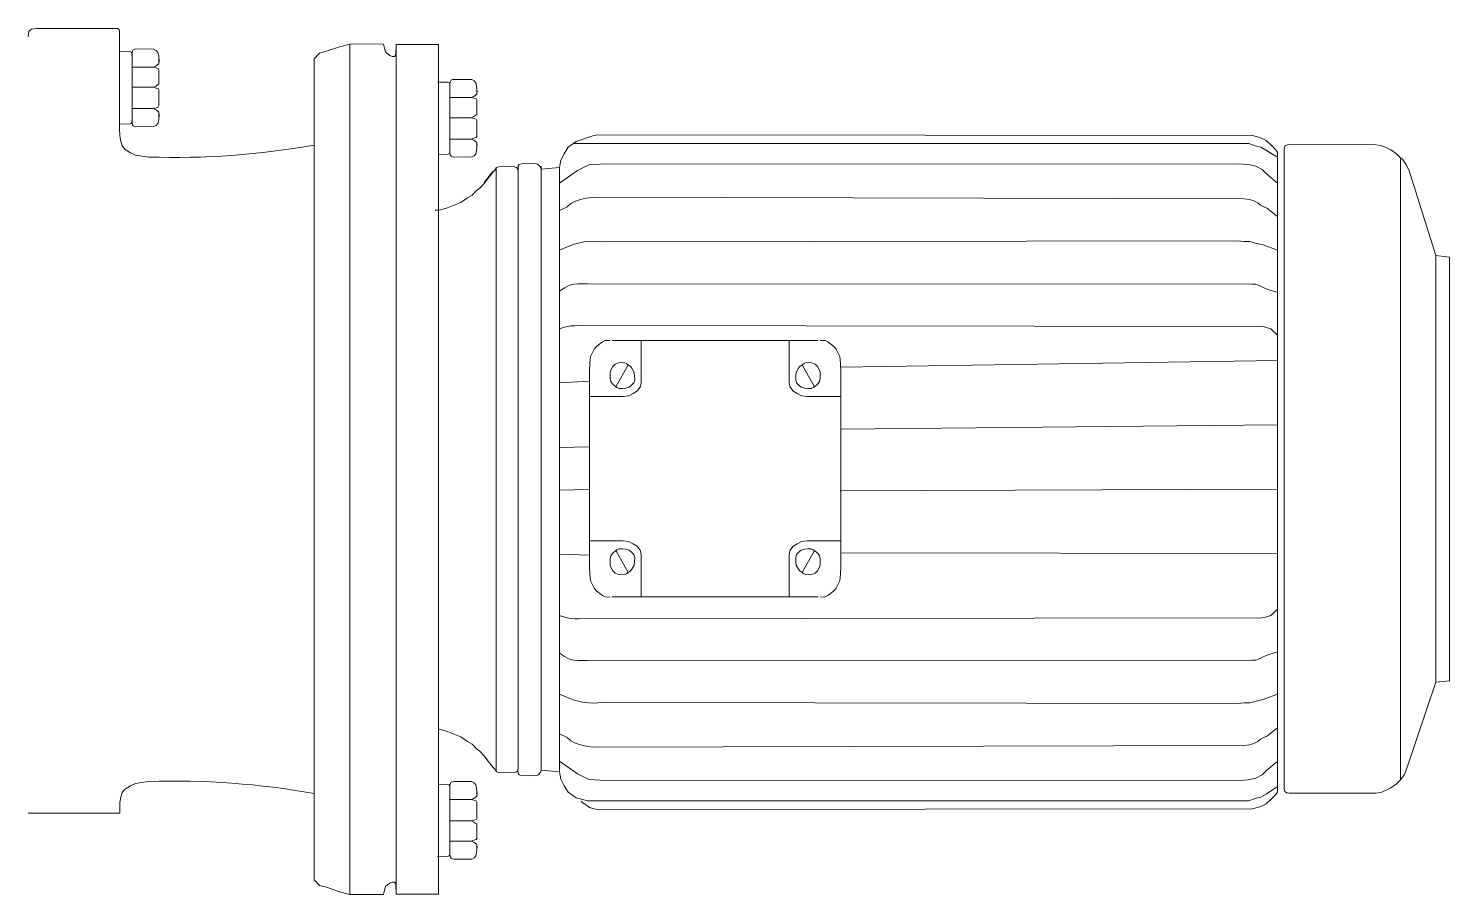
# Model space of a CAD drawing. Header units: inches. Extents: x -98933 to 1585249, y -3352739 to 192771.
# Drawn here: x 58132.91 to 58138.45, y 49957.27 to 49960.65 of the extents above; entities that cross this region are included whole.
import ezdxf

# ---------------------------------------------------------------- set-up
doc = ezdxf.new("R2010")
doc.units = ezdxf.units.IN
doc.header["$MEASUREMENT"] = 0
doc.layers.get('0').update_dxf_attribs({"lineweight": 0})
doc.layers.add('BOX', color=7, linetype='Continuous')

# ---------------------------------------------------------------- blocks, each defined once
blk = doc.blocks.new('RFF')
at = {"layer": 'BOX', "lineweight": 5}
for p, q in [((-221401.844, 148498.6529, 893361.8817), (-221401.8453, 148498.636, 893361.8817)), ((-221401.8432, 148498.6687, 893361.8817), (-221401.844, 148498.6529, 893361.8817)), ((-221401.8356, 148498.6754, 893361.8817), (-221401.8432, 148498.6687, 893361.8817)), ((-221401.827, 148498.6826, 893361.8817), (-221401.8356, 148498.6754, 893361.8817)), ((-221401.815, 148498.6842, 893361.8817), (-221401.827, 148498.6826, 893361.8817)), ((-221401.7947, 148498.6876, 893361.8817), (-221401.815, 148498.6842, 893361.8817)), ((-221401.3149, 148498.6876, 893361.8817), (-221401.7947, 148498.6876, 893361.8817)), ((-221401.3018, 148498.6874, 893361.8817), (-221401.3149, 148498.6876, 893361.8817)), ((-221401.2898, 148498.1152, 893361.8817), (-221401.2898, 148498.6716, 893361.8817)), ((-221399.9511, 148498.5749, 893361.8817), (-221400.0313, 148498.548, 893361.8817)), ((-221399.8895, 148498.5914, 893361.8817), (-221399.9511, 148498.5749, 893361.8817)), ((-221399.8432, 148498.5927, 893361.8817), (-221399.8895, 148498.5914, 893361.8817)), ((-221399.8895, 148493.4135, 893361.8817), (-221399.8895, 148498.5914, 893361.8817)), ((-221399.6843, 148498.5924, 893361.8817), (-221399.8432, 148498.5927, 893361.8817)), ((-221399.6774, 148498.5666, 893361.8817), (-221399.6843, 148498.5924, 893361.8817)), ((-221399.6774, 148498.5666, 893361.8817), (-221399.6843, 148498.5924, 893361.8817)), ((-221399.6715, 148498.5444, 893361.8817), (-221399.6774, 148498.5666, 893361.8817)), ((-221399.6715, 148498.5444, 893361.8817), (-221399.6774, 148498.5666, 893361.8817)), ((-221399.6059, 148498.5899, 893361.8817), (-221399.6087, 148498.5276, 893361.8817)), ((-221399.6059, 148498.5899, 893361.8817), (-221399.6087, 148498.5276, 893361.8817)), ((-221399.6059, 148493.4149, 893361.8817), (-221399.6059, 148498.5899, 893361.8817)), ((-221399.6059, 148498.5899, 893361.8817), (-221399.3493, 148498.5899, 893361.8817)), ((-221399.3493, 148493.4149, 893361.8817), (-221399.3493, 148498.5899, 893361.8817)), ((-221400.0737, 148498.537, 893361.8817), (-221400.1058, 148498.5031, 893361.8817)), ((-221400.1058, 148493.5018, 893361.8817), (-221400.1058, 148498.5031, 893361.8817)), ((-221400.0313, 148498.548, 893361.8817), (-221400.0737, 148498.537, 893361.8817)), ((-221399.6593, 148498.5322, 893361.8817), (-221399.6715, 148498.5444, 893361.8817)), ((-221399.6593, 148498.5322, 893361.8817), (-221399.6715, 148498.5444, 893361.8817)), ((-221399.6459, 148498.5235, 893361.8817), (-221399.6593, 148498.5322, 893361.8817)), ((-221399.6459, 148498.5235, 893361.8817), (-221399.6593, 148498.5322, 893361.8817)), ((-221399.6312, 148498.5171, 893361.8817), (-221399.6459, 148498.5235, 893361.8817)), ((-221399.6312, 148498.5171, 893361.8817), (-221399.6459, 148498.5235, 893361.8817)), ((-221399.6173, 148498.5164, 893361.8817), (-221399.6312, 148498.5171, 893361.8817)), ((-221399.6173, 148498.5164, 893361.8817), (-221399.6312, 148498.5171, 893361.8817)), ((-221399.6087, 148498.5276, 893361.8817), (-221399.6173, 148498.5164, 893361.8817)), ((-221399.6087, 148498.5276, 893361.8817), (-221399.6173, 148498.5164, 893361.8817)), ((-221401.289, 148498.0335, 893361.8817), (-221401.2911, 148498.0783, 893361.8817)), ((-221401.289, 148498.0344, 893361.8817), (-221401.2838, 148498.0077, 893361.8817)), ((-221401.2838, 148498.0077, 893361.8817), (-221401.2734, 148497.9718, 893361.8817)), ((-221401.2734, 148497.9718, 893361.8817), (-221401.2551, 148497.9509, 893361.8817)), ((-221398.5849, 148497.9246, 893361.8817), (-221398.5596, 148497.9641, 893361.8817)), ((-221398.5596, 148497.9641, 893361.8817), (-221398.5115, 148497.9995, 893361.8817)), ((-221398.528, 148497.9873, 893361.8817), (-221394.4173, 148497.9868, 893361.8817)), ((-221398.5115, 148497.9995, 893361.8817), (-221398.522, 148497.9902, 893361.8817)), ((-221394.4173, 148497.9868, 893361.8817), (-221394.3782, 148497.9727, 893361.8817)), ((-221394.3952, 148498.0349, 893361.8817), (-221394.3452, 148498.0218, 893361.8817)), ((-221394.3782, 148497.9727, 893361.8817), (-221394.3448, 148497.9651, 893361.8817)), ((-221394.3452, 148498.0218, 893361.8817), (-221394.3123, 148498.005, 893361.8817)), ((-221394.3448, 148497.9651, 893361.8817), (-221394.2437, 148497.9036, 893361.8817)), ((-221394.3123, 148498.005, 893361.8817), (-221394.2815, 148497.976, 893361.8817)), ((-221394.2815, 148497.976, 893361.8817), (-221394.2537, 148497.9487, 893361.8817)), ((-221394.2011, 148497.963, 893361.8817), (-221394.2024, 148497.953, 893361.8817)), ((-221394.2011, 148497.963, 893361.8817), (-221394.2024, 148497.953, 893361.8817)), ((-221394.1978, 148497.9702, 893361.8817), (-221394.2011, 148497.963, 893361.8817)), ((-221394.1978, 148497.9702, 893361.8817), (-221394.2011, 148497.963, 893361.8817)), ((-221394.1932, 148497.9741, 893361.8817), (-221394.1978, 148497.9702, 893361.8817)), ((-221394.1932, 148497.9741, 893361.8817), (-221394.1978, 148497.9702, 893361.8817)), ((-221394.1879, 148497.9774, 893361.8817), (-221394.1932, 148497.9741, 893361.8817)), ((-221394.1879, 148497.9774, 893361.8817), (-221394.1932, 148497.9741, 893361.8817)), ((-221394.1832, 148497.9788, 893361.8817), (-221394.1879, 148497.9774, 893361.8817)), ((-221394.1832, 148497.9788, 893361.8817), (-221394.1879, 148497.9774, 893361.8817)), ((-221394.1719, 148497.9804, 893361.8817), (-221394.1832, 148497.9788, 893361.8817)), ((-221394.1719, 148497.9804, 893361.8817), (-221394.1832, 148497.9788, 893361.8817)), ((-221393.6457, 148497.9793, 893361.8817), (-221394.1719, 148497.9804, 893361.8817)), ((-221393.6139, 148497.9751, 893361.8817), (-221393.6457, 148497.9793, 893361.8817)), ((-221393.581, 148497.9624, 893361.8817), (-221393.6139, 148497.9751, 893361.8817)), ((-221393.5538, 148497.9472, 893361.8817), (-221393.581, 148497.9624, 893361.8817)), ((-221401.2551, 148497.9509, 893361.8817), (-221401.2239, 148497.9302, 893361.8817)), ((-221401.2239, 148497.9302, 893361.8817), (-221401.1924, 148497.9159, 893361.8817)), ((-221401.1924, 148497.9159, 893361.8817), (-221401.1127, 148497.9042, 893361.8817)), ((-221398.6123, 148497.8397, 893361.8817), (-221398.6039, 148497.8855, 893361.8817)), ((-221398.6039, 148497.8855, 893361.8817), (-221398.5849, 148497.9246, 893361.8817)), ((-221394.312, 148497.9452, 893361.8817), (-221394.2734, 148497.9188, 893361.8817)), ((-221394.2537, 148497.9487, 893361.8817), (-221394.2437, 148497.9329, 893361.8817)), ((-221393.5187, 148497.9233, 893361.8817), (-221393.5538, 148497.9472, 893361.8817)), ((-221393.4947, 148497.8998, 893361.8817), (-221393.5187, 148497.9233, 893361.8817)), ((-221393.5064, 148497.9121, 893361.8817), (-221393.4812, 148497.8876, 893361.8817)), ((-221393.4947, 148494.1101, 893361.8817), (-221393.4947, 148497.8998, 893361.8817)), ((-221393.4812, 148497.8876, 893361.8817), (-221393.4606, 148497.858, 893361.8817)), ((-221399.0293, 148497.8032, 893361.8817), (-221399.0498, 148497.778, 893361.8817)), ((-221399.0293, 148497.7984, 893361.8817), (-221399.0498, 148497.7733, 893361.8817)), ((-221399.019, 148497.8161, 893361.8817), (-221399.0293, 148497.8032, 893361.8817)), ((-221399.019, 148497.8114, 893361.8817), (-221399.0293, 148497.7984, 893361.8817)), ((-221399.0072, 148497.8243, 893361.8817), (-221399.019, 148497.8114, 893361.8817)), ((-221398.9984, 148497.8373, 893361.8817), (-221399.0072, 148497.8243, 893361.8817)), ((-221398.9847, 148497.8449, 893361.8817), (-221398.9984, 148497.8373, 893361.8817)), ((-221398.9984, 148494.1628, 893361.8817), (-221398.9984, 148497.842, 893361.8817)), ((-221398.8926, 148497.846, 893361.8817), (-221398.9847, 148497.8449, 893361.8817)), ((-221398.8742, 148497.8399, 893361.8817), (-221398.8926, 148497.846, 893361.8817)), ((-221398.8657, 148497.832, 893361.8817), (-221398.8742, 148497.8399, 893361.8817)), ((-221398.8642, 148497.8476, 893361.8817), (-221398.8657, 148497.832, 893361.8817)), ((-221398.8648, 148497.8175, 893361.8817), (-221398.8657, 148497.832, 893361.8817)), ((-221398.8657, 148497.832, 893361.8817), (-221398.8644, 148497.8111, 893361.8817)), ((-221398.8652, 148494.1758, 893361.8817), (-221398.8652, 148497.855, 893361.8817)), ((-221398.8633, 148497.7872, 893361.8817), (-221398.8648, 148497.8175, 893361.8817)), ((-221398.8644, 148497.8111, 893361.8817), (-221398.8633, 148497.7872, 893361.8817)), ((-221398.8578, 148497.8578, 893361.8817), (-221398.8642, 148497.8476, 893361.8817)), ((-221398.8449, 148497.8632, 893361.8817), (-221398.8578, 148497.8578, 893361.8817)), ((-221398.7582, 148497.8641, 893361.8817), (-221398.8449, 148497.8632, 893361.8817)), ((-221398.7473, 148497.861, 893361.8817), (-221398.7582, 148497.8641, 893361.8817)), ((-221398.7416, 148497.8576, 893361.8817), (-221398.7473, 148497.861, 893361.8817)), ((-221398.7362, 148497.8521, 893361.8817), (-221398.7416, 148497.8576, 893361.8817)), ((-221398.7304, 148497.8455, 893361.8817), (-221398.7362, 148497.8521, 893361.8817)), ((-221398.7263, 148497.8359, 893361.8817), (-221398.7304, 148497.8455, 893361.8817)), ((-221398.7242, 148497.8307, 893361.8817), (-221398.7263, 148497.8359, 893361.8817)), ((-221398.7242, 148494.1694, 893361.8817), (-221398.7242, 148497.8486, 893361.8817)), ((-221398.6123, 148497.8397, 893361.8817), (-221398.7242, 148497.8307, 893361.8817)), ((-221398.6123, 148494.1605, 893361.8817), (-221398.6123, 148497.8397, 893361.8817)), ((-221393.4606, 148497.858, 893361.8817), (-221393.4429, 148497.8203, 893361.8817)), ((-221393.4429, 148497.8203, 893361.8817), (-221393.4129, 148497.7303, 893361.8817)), ((-221399.0984, 148497.7141, 893361.8817), (-221399.1177, 148497.6994, 893361.8817)), ((-221399.0717, 148497.7435, 893361.8817), (-221399.0984, 148497.7141, 893361.8817)), ((-221399.0498, 148497.778, 893361.8817), (-221399.0717, 148497.7482, 893361.8817)), ((-221399.0498, 148497.7733, 893361.8817), (-221399.0717, 148497.7435, 893361.8817)), ((-221393.4129, 148497.7303, 893361.8817), (-221393.2799, 148497.3038, 893361.8817)), ((-221399.2142, 148497.627, 893361.8817), (-221399.2529, 148497.6109, 893361.8817)), ((-221399.1734, 148497.6549, 893361.8817), (-221399.2142, 148497.627, 893361.8817)), ((-221399.1443, 148497.6715, 893361.8817), (-221399.1734, 148497.6549, 893361.8817)), ((-221399.1177, 148497.6994, 893361.8817), (-221399.1443, 148497.6715, 893361.8817)), ((-221399.3441, 148497.5799, 893361.8817), (-221399.3694, 148497.5803, 893361.8817)), ((-221399.2943, 148497.5947, 893361.8817), (-221399.3441, 148497.5799, 893361.8817)), ((-221399.2529, 148497.6109, 893361.8817), (-221399.2943, 148497.5947, 893361.8817)), ((-221393.2799, 148497.3038, 893361.8817), (-221393.1959, 148497.2948, 893361.8817)), ((-221393.1959, 148497.2948, 893361.8817), (-221393.2799, 148497.3038, 893361.8817)), ((-221393.2799, 148494.7061, 893361.8817), (-221393.2799, 148497.3038, 893361.8817)), ((-221393.1959, 148494.715, 893361.8817), (-221393.1959, 148497.2948, 893361.8817)), ((-221398.3851, 148496.7525, 893361.8817), (-221398.4023, 148496.7341, 893361.8817)), ((-221398.3667, 148496.7667, 893361.8817), (-221398.3851, 148496.7525, 893361.8817)), ((-221398.3512, 148496.7783, 893361.8817), (-221398.3667, 148496.7667, 893361.8817)), ((-221398.3346, 148496.7858, 893361.8817), (-221398.3512, 148496.7783, 893361.8817)), ((-221398.3045, 148496.7878, 893361.8817), (-221398.3346, 148496.7858, 893361.8817)), ((-221397.0394, 148496.7875, 893361.8817), (-221398.2913, 148496.7872, 893361.8817)), ((-221398.1162, 148496.5313, 893361.8817), (-221398.1152, 148496.7871, 893361.8817)), ((-221397.2146, 148496.5313, 893361.8817), (-221397.2156, 148496.7871, 893361.8817)), ((-221397.0263, 148496.7878, 893361.8817), (-221396.9962, 148496.7858, 893361.8817)), ((-221396.9962, 148496.7858, 893361.8817), (-221396.9795, 148496.7783, 893361.8817)), ((-221396.9795, 148496.7783, 893361.8817), (-221396.9641, 148496.7667, 893361.8817)), ((-221396.9641, 148496.7667, 893361.8817), (-221396.9456, 148496.7525, 893361.8817)), ((-221396.9456, 148496.7525, 893361.8817), (-221396.9284, 148496.7341, 893361.8817)), ((-221398.4267, 148496.669, 893361.8817), (-221398.4282, 148496.6462, 893361.8817)), ((-221398.4245, 148496.6887, 893361.8817), (-221398.4267, 148496.669, 893361.8817)), ((-221398.4128, 148496.7145, 893361.8817), (-221398.4245, 148496.6887, 893361.8817)), ((-221398.4023, 148496.7341, 893361.8817), (-221398.4128, 148496.7145, 893361.8817)), ((-221396.9284, 148496.7341, 893361.8817), (-221396.918, 148496.7145, 893361.8817)), ((-221396.918, 148496.7145, 893361.8817), (-221396.9063, 148496.6887, 893361.8817)), ((-221396.9063, 148496.6887, 893361.8817), (-221396.9041, 148496.669, 893361.8817)), ((-221396.9041, 148496.669, 893361.8817), (-221396.9026, 148496.6462, 893361.8817)), ((-221398.4282, 148496.6462, 893361.8817), (-221398.4303, 148496.6017, 893361.8817)), ((-221398.4303, 148496.6017, 893361.8817), (-221398.4293, 148496.5492, 893361.8817)), ((-221398.4293, 148495.3884, 893361.8817), (-221398.4293, 148496.6239, 893361.8817)), ((-221396.9026, 148496.6462, 893361.8817), (-221396.9005, 148496.6017, 893361.8817)), ((-221396.9015, 148495.3884, 893361.8817), (-221396.9015, 148496.6239, 893361.8817)), ((-221396.9005, 148496.6017, 893361.8817), (-221396.9015, 148496.5492, 893361.8817)), ((-221398.139, 148496.4797, 893361.8817), (-221398.1201, 148496.5075, 893361.8817)), ((-221398.1201, 148496.5075, 893361.8817), (-221398.1162, 148496.5313, 893361.8817)), ((-221397.2107, 148496.5075, 893361.8817), (-221397.2146, 148496.5313, 893361.8817)), ((-221397.1918, 148496.4797, 893361.8817), (-221397.2107, 148496.5075, 893361.8817)), ((-221398.2249, 148496.4454, 893361.8817), (-221398.4293, 148496.4454, 893361.8817)), ((-221398.2249, 148496.4454, 893361.8817), (-221398.1915, 148496.4503, 893361.8817)), ((-221398.1915, 148496.4503, 893361.8817), (-221398.1635, 148496.4634, 893361.8817)), ((-221398.1635, 148496.4634, 893361.8817), (-221398.139, 148496.4797, 893361.8817)), ((-221397.1673, 148496.4634, 893361.8817), (-221397.1918, 148496.4797, 893361.8817)), ((-221397.1393, 148496.4503, 893361.8817), (-221397.1673, 148496.4634, 893361.8817)), ((-221397.1058, 148496.4454, 893361.8817), (-221397.1393, 148496.4503, 893361.8817)), ((-221397.1058, 148496.4454, 893361.8817), (-221396.9015, 148496.4454, 893361.8817)), ((-221398.2249, 148495.5669, 893361.8817), (-221398.4293, 148495.5669, 893361.8817)), ((-221398.2249, 148495.5669, 893361.8817), (-221398.1915, 148495.562, 893361.8817)), ((-221398.1915, 148495.562, 893361.8817), (-221398.1635, 148495.5489, 893361.8817)), ((-221398.1635, 148495.5489, 893361.8817), (-221398.139, 148495.5327, 893361.8817)), ((-221397.1673, 148495.5489, 893361.8817), (-221397.1918, 148495.5327, 893361.8817)), ((-221397.1393, 148495.562, 893361.8817), (-221397.1673, 148495.5489, 893361.8817)), ((-221397.1058, 148495.5669, 893361.8817), (-221397.1393, 148495.562, 893361.8817)), ((-221397.1058, 148495.5669, 893361.8817), (-221396.9015, 148495.5669, 893361.8817)), ((-221398.6123, 148495.4859, 893361.8817), (-221398.4293, 148495.4795, 893361.8817)), ((-221398.4303, 148495.4107, 893361.8817), (-221398.4293, 148495.4632, 893361.8817)), ((-221398.139, 148495.5327, 893361.8817), (-221398.1201, 148495.5048, 893361.8817)), ((-221398.1201, 148495.5048, 893361.8817), (-221398.1162, 148495.4811, 893361.8817)), ((-221398.1162, 148495.4811, 893361.8817), (-221398.1152, 148495.2253, 893361.8817)), ((-221397.2146, 148495.4811, 893361.8817), (-221397.2156, 148495.2253, 893361.8817)), ((-221397.2107, 148495.5048, 893361.8817), (-221397.2146, 148495.4811, 893361.8817)), ((-221397.1918, 148495.5327, 893361.8817), (-221397.2107, 148495.5048, 893361.8817)), ((-221396.9005, 148495.4107, 893361.8817), (-221396.9015, 148495.4632, 893361.8817)), ((-221398.4282, 148495.3662, 893361.8817), (-221398.4303, 148495.4107, 893361.8817)), ((-221398.4267, 148495.3434, 893361.8817), (-221398.4282, 148495.3662, 893361.8817)), ((-221396.9041, 148495.3434, 893361.8817), (-221396.9026, 148495.3662, 893361.8817)), ((-221396.9026, 148495.3662, 893361.8817), (-221396.9005, 148495.4107, 893361.8817)), ((-221398.4245, 148495.3237, 893361.8817), (-221398.4267, 148495.3434, 893361.8817)), ((-221398.4128, 148495.2978, 893361.8817), (-221398.4245, 148495.3237, 893361.8817)), ((-221398.4023, 148495.2782, 893361.8817), (-221398.4128, 148495.2978, 893361.8817)), ((-221396.9284, 148495.2782, 893361.8817), (-221396.918, 148495.2978, 893361.8817)), ((-221396.918, 148495.2978, 893361.8817), (-221396.9063, 148495.3237, 893361.8817)), ((-221396.9063, 148495.3237, 893361.8817), (-221396.9041, 148495.3434, 893361.8817)), ((-221398.3851, 148495.2599, 893361.8817), (-221398.4023, 148495.2782, 893361.8817)), ((-221398.3667, 148495.2456, 893361.8817), (-221398.3851, 148495.2599, 893361.8817)), ((-221398.3512, 148495.2341, 893361.8817), (-221398.3667, 148495.2456, 893361.8817)), ((-221398.3346, 148495.2266, 893361.8817), (-221398.3512, 148495.2341, 893361.8817)), ((-221398.3045, 148495.2246, 893361.8817), (-221398.3346, 148495.2266, 893361.8817)), ((-221397.0394, 148495.2248, 893361.8817), (-221398.2913, 148495.2252, 893361.8817)), ((-221397.0263, 148495.2246, 893361.8817), (-221396.9962, 148495.2266, 893361.8817)), ((-221396.9962, 148495.2266, 893361.8817), (-221396.9795, 148495.2341, 893361.8817)), ((-221396.9795, 148495.2341, 893361.8817), (-221396.9641, 148495.2456, 893361.8817)), ((-221396.9641, 148495.2456, 893361.8817), (-221396.9456, 148495.2599, 893361.8817)), ((-221396.9456, 148495.2599, 893361.8817), (-221396.9284, 148495.2782, 893361.8817)), ((-221393.2799, 148494.7061, 893361.8817), (-221393.4551, 148494.1886, 893361.8817)), ((-221393.1959, 148494.715, 893361.8817), (-221393.2799, 148494.7061, 893361.8817)), ((-221393.2799, 148494.7061, 893361.8817), (-221393.1959, 148494.715, 893361.8817)), ((-221399.3441, 148494.4202, 893361.8817), (-221399.3493, 148494.4202, 893361.8817)), ((-221399.2943, 148494.4054, 893361.8817), (-221399.3441, 148494.4202, 893361.8817)), ((-221399.2529, 148494.3893, 893361.8817), (-221399.2943, 148494.4054, 893361.8817)), ((-221399.2142, 148494.3731, 893361.8817), (-221399.2529, 148494.3893, 893361.8817)), ((-221399.1734, 148494.3452, 893361.8817), (-221399.2142, 148494.3731, 893361.8817)), ((-221399.1443, 148494.3286, 893361.8817), (-221399.1734, 148494.3452, 893361.8817)), ((-221399.1177, 148494.3007, 893361.8817), (-221399.1443, 148494.3286, 893361.8817)), ((-221399.0984, 148494.286, 893361.8817), (-221399.1177, 148494.3007, 893361.8817)), ((-221399.0717, 148494.2566, 893361.8817), (-221399.0984, 148494.286, 893361.8817)), ((-221399.0498, 148494.2268, 893361.8817), (-221399.0717, 148494.2566, 893361.8817)), ((-221399.0293, 148494.2017, 893361.8817), (-221399.0498, 148494.2268, 893361.8817)), ((-221399.019, 148494.1887, 893361.8817), (-221399.0293, 148494.2017, 893361.8817)), ((-221399.0072, 148494.1758, 893361.8817), (-221399.019, 148494.1887, 893361.8817)), ((-221398.9984, 148494.1628, 893361.8817), (-221399.0072, 148494.1758, 893361.8817)), ((-221398.9847, 148494.1553, 893361.8817), (-221398.9984, 148494.1628, 893361.8817)), ((-221398.8926, 148494.1541, 893361.8817), (-221398.9847, 148494.1553, 893361.8817)), ((-221398.8742, 148494.1602, 893361.8817), (-221398.8926, 148494.1541, 893361.8817)), ((-221398.8657, 148494.1681, 893361.8817), (-221398.8742, 148494.1602, 893361.8817)), ((-221398.8657, 148494.1681, 893361.8817), (-221398.8644, 148494.189, 893361.8817)), ((-221398.8648, 148494.1826, 893361.8817), (-221398.8657, 148494.1681, 893361.8817)), ((-221398.8642, 148494.1525, 893361.8817), (-221398.8657, 148494.1681, 893361.8817)), ((-221398.8633, 148494.2129, 893361.8817), (-221398.8648, 148494.1826, 893361.8817)), ((-221398.8644, 148494.189, 893361.8817), (-221398.8633, 148494.2129, 893361.8817)), ((-221398.7263, 148494.1642, 893361.8817), (-221398.7304, 148494.1546, 893361.8817)), ((-221398.7242, 148494.1694, 893361.8817), (-221398.7263, 148494.1642, 893361.8817)), ((-221398.6123, 148494.1605, 893361.8817), (-221398.7242, 148494.1694, 893361.8817)), ((-221398.6123, 148494.1605, 893361.8817), (-221398.6039, 148494.1146, 893361.8817)), ((-221393.4551, 148494.1886, 893361.8817), (-221393.4697, 148494.1433, 893361.8817)), ((-221401.2551, 148494.054, 893361.8817), (-221401.2239, 148494.0747, 893361.8817)), ((-221401.2239, 148494.0747, 893361.8817), (-221401.1924, 148494.089, 893361.8817)), ((-221401.1924, 148494.089, 893361.8817), (-221401.1558, 148494.0947, 893361.8817)), ((-221401.1558, 148494.0947, 893361.8817), (-221401.1127, 148494.1007, 893361.8817)), ((-221398.8578, 148494.1423, 893361.8817), (-221398.8642, 148494.1525, 893361.8817)), ((-221398.8449, 148494.1369, 893361.8817), (-221398.8578, 148494.1423, 893361.8817)), ((-221398.7582, 148494.136, 893361.8817), (-221398.8449, 148494.1369, 893361.8817)), ((-221398.7473, 148494.1391, 893361.8817), (-221398.7582, 148494.136, 893361.8817)), ((-221398.7416, 148494.1425, 893361.8817), (-221398.7473, 148494.1391, 893361.8817)), ((-221398.7362, 148494.148, 893361.8817), (-221398.7416, 148494.1425, 893361.8817)), ((-221398.7304, 148494.1546, 893361.8817), (-221398.7362, 148494.148, 893361.8817)), ((-221398.6039, 148494.1146, 893361.8817), (-221398.5849, 148494.0755, 893361.8817)), ((-221398.5849, 148494.0755, 893361.8817), (-221398.5596, 148494.036, 893361.8817)), ((-221394.312, 148494.0246, 893361.8817), (-221394.2437, 148494.0711, 893361.8817)), ((-221393.5187, 148494.0866, 893361.8817), (-221393.5538, 148494.0627, 893361.8817)), ((-221393.4947, 148494.1101, 893361.8817), (-221393.5187, 148494.0866, 893361.8817)), ((-221393.4697, 148494.1433, 893361.8817), (-221393.4947, 148494.1101, 893361.8817)), ((-221401.289, 148493.9704, 893361.8817), (-221401.2838, 148493.9972, 893361.8817)), ((-221401.2838, 148493.9972, 893361.8817), (-221401.2734, 148494.033, 893361.8817)), ((-221401.2734, 148494.033, 893361.8817), (-221401.2551, 148494.054, 893361.8817)), ((-221398.5596, 148494.036, 893361.8817), (-221398.5115, 148494.0006, 893361.8817)), ((-221398.5115, 148494.0006, 893361.8817), (-221398.4402, 148493.9824, 893361.8817)), ((-221398.4402, 148493.9824, 893361.8817), (-221394.4173, 148493.9829, 893361.8817)), ((-221394.4173, 148493.9829, 893361.8817), (-221394.3782, 148493.997, 893361.8817)), ((-221394.3782, 148493.997, 893361.8817), (-221394.3448, 148494.0047, 893361.8817)), ((-221394.3448, 148494.0047, 893361.8817), (-221394.312, 148494.0246, 893361.8817)), ((-221394.3123, 148493.9647, 893361.8817), (-221394.2815, 148493.9937, 893361.8817)), ((-221394.2815, 148493.9937, 893361.8817), (-221394.2537, 148494.0211, 893361.8817)), ((-221394.2537, 148494.0211, 893361.8817), (-221394.2437, 148494.0369, 893361.8817)), ((-221394.2011, 148494.0469, 893361.8817), (-221394.2024, 148494.0569, 893361.8817)), ((-221394.1978, 148494.0397, 893361.8817), (-221394.2011, 148494.0469, 893361.8817)), ((-221394.1932, 148494.0358, 893361.8817), (-221394.1978, 148494.0397, 893361.8817)), ((-221394.1879, 148494.0325, 893361.8817), (-221394.1932, 148494.0358, 893361.8817)), ((-221394.1832, 148494.0311, 893361.8817), (-221394.1879, 148494.0325, 893361.8817)), ((-221394.1719, 148494.0295, 893361.8817), (-221394.1832, 148494.0311, 893361.8817)), ((-221393.6457, 148494.0306, 893361.8817), (-221394.1719, 148494.0295, 893361.8817)), ((-221393.6139, 148494.0348, 893361.8817), (-221393.6457, 148494.0306, 893361.8817)), ((-221393.581, 148494.0475, 893361.8817), (-221393.6139, 148494.0348, 893361.8817)), ((-221393.5538, 148494.0627, 893361.8817), (-221393.581, 148494.0475, 893361.8817)), ((-221401.2893, 148493.908, 893361.8817), (-221401.8453, 148493.908, 893361.8817)), ((-221401.2893, 148493.908, 893361.8817), (-221401.289, 148493.9704, 893361.8817)), ((-221394.3952, 148493.9349, 893361.8817), (-221394.3452, 148493.9479, 893361.8817)), ((-221394.3452, 148493.9479, 893361.8817), (-221394.3123, 148493.9647, 893361.8817)), ((-221400.0737, 148493.4678, 893361.8817), (-221400.1058, 148493.5018, 893361.8817)), ((-221400.0313, 148493.4569, 893361.8817), (-221400.0737, 148493.4678, 893361.8817)), ((-221399.6593, 148493.4726, 893361.8817), (-221399.6715, 148493.4605, 893361.8817)), ((-221399.6459, 148493.4813, 893361.8817), (-221399.6593, 148493.4726, 893361.8817)), ((-221399.6312, 148493.4878, 893361.8817), (-221399.6459, 148493.4813, 893361.8817)), ((-221399.6173, 148493.4884, 893361.8817), (-221399.6312, 148493.4878, 893361.8817)), ((-221399.6087, 148493.4772, 893361.8817), (-221399.6173, 148493.4884, 893361.8817)), ((-221399.6059, 148493.4149, 893361.8817), (-221399.6087, 148493.4772, 893361.8817)), ((-221399.9511, 148493.4299, 893361.8817), (-221400.0313, 148493.4569, 893361.8817)), ((-221399.8895, 148493.4135, 893361.8817), (-221399.9511, 148493.4299, 893361.8817)), ((-221399.8432, 148493.4121, 893361.8817), (-221399.8895, 148493.4135, 893361.8817)), ((-221399.6843, 148493.4125, 893361.8817), (-221399.8432, 148493.4121, 893361.8817)), ((-221399.6774, 148493.4382, 893361.8817), (-221399.6843, 148493.4125, 893361.8817)), ((-221399.6715, 148493.4605, 893361.8817), (-221399.6774, 148493.4382, 893361.8817)), ((-221399.6059, 148493.4149, 893361.8817), (-221399.3493, 148493.4149, 893361.8817))]:
    blk.add_line(p, q, dxfattribs=at)
at = {"layer": 'BOX', "color": 5, "lineweight": 5}
for p, q in [((-221401.224, 148498.5442, 893361.8817), (-221401.2898, 148498.5461, 893361.8817)), ((-221401.2197, 148498.5424, 893361.8817), (-221401.224, 148498.5442, 893361.8817)), ((-221401.2141, 148498.5347, 893361.8817), (-221401.2197, 148498.5424, 893361.8817)), ((-221401.214, 148498.5371, 893361.8817), (-221401.2144, 148498.5277, 893361.8817)), ((-221401.2144, 148498.5277, 893361.8817), (-221401.2143, 148498.515, 893361.8817)), ((-221401.2143, 148498.515, 893361.8817), (-221401.2141, 148498.5347, 893361.8817)), ((-221401.2143, 148498.1356, 893361.8817), (-221401.2143, 148498.515, 893361.8817)), ((-221401.2117, 148498.5493, 893361.8817), (-221401.214, 148498.5371, 893361.8817)), ((-221401.2074, 148498.5568, 893361.8817), (-221401.2117, 148498.5493, 893361.8817)), ((-221401.1989, 148498.5605, 893361.8817), (-221401.2074, 148498.5568, 893361.8817)), ((-221401.1912, 148498.5622, 893361.8817), (-221401.1989, 148498.5605, 893361.8817)), ((-221401.0818, 148498.5612, 893361.8817), (-221401.1912, 148498.5622, 893361.8817)), ((-221401.067, 148498.5539, 893361.8817), (-221401.0818, 148498.5612, 893361.8817)), ((-221401.0568, 148498.5414, 893361.8817), (-221401.067, 148498.5539, 893361.8817)), ((-221401.0517, 148498.5209, 893361.8817), (-221401.0568, 148498.5414, 893361.8817)), ((-221401.0491, 148498.4848, 893361.8817), (-221401.0517, 148498.5209, 893361.8817)), ((-221401.0504, 148498.5028, 893361.8817), (-221401.0504, 148498.4723, 893361.8817)), ((-221401.0844, 148498.4519, 893361.8817), (-221401.2143, 148498.4519, 893361.8817)), ((-221401.0504, 148498.4354, 893361.8817), (-221401.0504, 148498.3492, 893361.8817)), ((-221401.0844, 148498.3289, 893361.8817), (-221401.2143, 148498.3289, 893361.8817)), ((-221401.0504, 148498.3124, 893361.8817), (-221401.0504, 148498.2152, 893361.8817)), ((-221399.2893, 148498.3592, 893361.8817), (-221399.3551, 148498.361, 893361.8817)), ((-221399.285, 148498.3573, 893361.8817), (-221399.2893, 148498.3592, 893361.8817)), ((-221399.2794, 148498.3497, 893361.8817), (-221399.285, 148498.3573, 893361.8817)), ((-221399.2793, 148498.3521, 893361.8817), (-221399.2797, 148498.3427, 893361.8817)), ((-221399.2797, 148498.3427, 893361.8817), (-221399.2796, 148498.33, 893361.8817)), ((-221399.2796, 148498.33, 893361.8817), (-221399.2794, 148498.3497, 893361.8817)), ((-221399.2796, 148498.33, 893361.8817), (-221399.2796, 148497.9506, 893361.8817)), ((-221399.277, 148498.3643, 893361.8817), (-221399.2793, 148498.3521, 893361.8817)), ((-221399.2727, 148498.3718, 893361.8817), (-221399.277, 148498.3643, 893361.8817)), ((-221399.2642, 148498.3754, 893361.8817), (-221399.2727, 148498.3718, 893361.8817)), ((-221399.2565, 148498.3771, 893361.8817), (-221399.2642, 148498.3754, 893361.8817)), ((-221399.1471, 148498.3762, 893361.8817), (-221399.2565, 148498.3771, 893361.8817)), ((-221399.1323, 148498.3688, 893361.8817), (-221399.1471, 148498.3762, 893361.8817)), ((-221399.1221, 148498.3563, 893361.8817), (-221399.1323, 148498.3688, 893361.8817)), ((-221399.117, 148498.3358, 893361.8817), (-221399.1221, 148498.3563, 893361.8817)), ((-221399.1144, 148498.2998, 893361.8817), (-221399.117, 148498.3358, 893361.8817)), ((-221399.1157, 148498.3178, 893361.8817), (-221399.1157, 148498.2872, 893361.8817)), ((-221399.1497, 148498.2669, 893361.8817), (-221399.2796, 148498.2669, 893361.8817)), ((-221399.1157, 148498.2504, 893361.8817), (-221399.1157, 148498.1642, 893361.8817)), ((-221401.2144, 148498.1229, 893361.8817), (-221401.2143, 148498.1356, 893361.8817)), ((-221401.0844, 148498.1988, 893361.8817), (-221401.2143, 148498.1988, 893361.8817)), ((-221401.2143, 148498.1356, 893361.8817), (-221401.2141, 148498.1159, 893361.8817)), ((-221401.0491, 148498.1659, 893361.8817), (-221401.0517, 148498.1298, 893361.8817)), ((-221401.0504, 148498.1784, 893361.8817), (-221401.0504, 148498.1479, 893361.8817)), ((-221399.1497, 148498.1439, 893361.8817), (-221399.2796, 148498.1439, 893361.8817)), ((-221401.2911, 148498.0783, 893361.8817), (-221401.2898, 148498.1152, 893361.8817)), ((-221401.224, 148498.1064, 893361.8817), (-221401.2901, 148498.105, 893361.8817)), ((-221401.2197, 148498.1083, 893361.8817), (-221401.224, 148498.1064, 893361.8817)), ((-221401.2141, 148498.1159, 893361.8817), (-221401.2197, 148498.1083, 893361.8817)), ((-221401.214, 148498.1136, 893361.8817), (-221401.2144, 148498.1229, 893361.8817)), ((-221401.2117, 148498.1013, 893361.8817), (-221401.214, 148498.1136, 893361.8817)), ((-221401.2074, 148498.0938, 893361.8817), (-221401.2117, 148498.1013, 893361.8817)), ((-221401.1989, 148498.0902, 893361.8817), (-221401.2074, 148498.0938, 893361.8817)), ((-221401.1912, 148498.0885, 893361.8817), (-221401.1989, 148498.0902, 893361.8817)), ((-221401.0818, 148498.0895, 893361.8817), (-221401.1912, 148498.0885, 893361.8817)), ((-221401.067, 148498.0968, 893361.8817), (-221401.0818, 148498.0895, 893361.8817)), ((-221401.0568, 148498.1093, 893361.8817), (-221401.067, 148498.0968, 893361.8817)), ((-221401.0517, 148498.1298, 893361.8817), (-221401.0568, 148498.1093, 893361.8817)), ((-221399.1157, 148498.1274, 893361.8817), (-221399.1157, 148498.0302, 893361.8817)), ((-221399.1497, 148498.0137, 893361.8817), (-221399.2796, 148498.0137, 893361.8817)), ((-221399.1144, 148497.9809, 893361.8817), (-221399.117, 148497.9448, 893361.8817)), ((-221399.1157, 148497.9934, 893361.8817), (-221399.1157, 148497.9628, 893361.8817)), ((-221399.2893, 148497.9214, 893361.8817), (-221399.3493, 148497.9198, 893361.8817)), ((-221399.285, 148497.9233, 893361.8817), (-221399.2893, 148497.9214, 893361.8817)), ((-221399.2794, 148497.9309, 893361.8817), (-221399.285, 148497.9233, 893361.8817)), ((-221399.2797, 148497.9379, 893361.8817), (-221399.2796, 148497.9506, 893361.8817)), ((-221399.2793, 148497.9286, 893361.8817), (-221399.2797, 148497.9379, 893361.8817)), ((-221399.2796, 148497.9506, 893361.8817), (-221399.2794, 148497.9309, 893361.8817)), ((-221399.277, 148497.9163, 893361.8817), (-221399.2793, 148497.9286, 893361.8817)), ((-221399.2727, 148497.9088, 893361.8817), (-221399.277, 148497.9163, 893361.8817)), ((-221399.2642, 148497.9052, 893361.8817), (-221399.2727, 148497.9088, 893361.8817)), ((-221399.2565, 148497.9035, 893361.8817), (-221399.2642, 148497.9052, 893361.8817)), ((-221399.1471, 148497.9045, 893361.8817), (-221399.2565, 148497.9035, 893361.8817)), ((-221399.1323, 148497.9118, 893361.8817), (-221399.1471, 148497.9045, 893361.8817)), ((-221399.1221, 148497.9243, 893361.8817), (-221399.1323, 148497.9118, 893361.8817)), ((-221399.117, 148497.9448, 893361.8817), (-221399.1221, 148497.9243, 893361.8817)), ((-221399.2893, 148494.0834, 893361.8817), (-221399.3493, 148494.0851, 893361.8817)), ((-221399.285, 148494.0816, 893361.8817), (-221399.2893, 148494.0834, 893361.8817)), ((-221399.2794, 148494.0739, 893361.8817), (-221399.285, 148494.0816, 893361.8817)), ((-221399.2793, 148494.0763, 893361.8817), (-221399.2797, 148494.0669, 893361.8817)), ((-221399.2796, 148494.0542, 893361.8817), (-221399.2794, 148494.0739, 893361.8817)), ((-221399.277, 148494.0885, 893361.8817), (-221399.2793, 148494.0763, 893361.8817)), ((-221399.2727, 148494.096, 893361.8817), (-221399.277, 148494.0885, 893361.8817)), ((-221399.2642, 148494.0997, 893361.8817), (-221399.2727, 148494.096, 893361.8817)), ((-221399.2565, 148494.1014, 893361.8817), (-221399.2642, 148494.0997, 893361.8817)), ((-221399.1471, 148494.1004, 893361.8817), (-221399.2565, 148494.1014, 893361.8817)), ((-221399.1323, 148494.093, 893361.8817), (-221399.1471, 148494.1004, 893361.8817)), ((-221399.1221, 148494.0805, 893361.8817), (-221399.1323, 148494.093, 893361.8817)), ((-221399.117, 148494.06, 893361.8817), (-221399.1221, 148494.0805, 893361.8817)), ((-221399.2797, 148494.0669, 893361.8817), (-221399.2796, 148494.0542, 893361.8817)), ((-221399.2796, 148494.0542, 893361.8817), (-221399.2796, 148493.6748, 893361.8817)), ((-221399.1497, 148493.9911, 893361.8817), (-221399.2796, 148493.9911, 893361.8817)), ((-221399.1144, 148494.024, 893361.8817), (-221399.117, 148494.06, 893361.8817)), ((-221399.1157, 148494.0115, 893361.8817), (-221399.1157, 148494.042, 893361.8817)), ((-221399.1157, 148493.8775, 893361.8817), (-221399.1157, 148493.9746, 893361.8817)), ((-221399.1497, 148493.861, 893361.8817), (-221399.2796, 148493.861, 893361.8817)), ((-221399.1157, 148493.7544, 893361.8817), (-221399.1157, 148493.8407, 893361.8817)), ((-221399.1497, 148493.738, 893361.8817), (-221399.2796, 148493.738, 893361.8817)), ((-221399.2893, 148493.6456, 893361.8817), (-221399.3551, 148493.6438, 893361.8817)), ((-221399.285, 148493.6475, 893361.8817), (-221399.2893, 148493.6456, 893361.8817)), ((-221399.2794, 148493.6551, 893361.8817), (-221399.285, 148493.6475, 893361.8817)), ((-221399.2797, 148493.6621, 893361.8817), (-221399.2796, 148493.6748, 893361.8817)), ((-221399.2793, 148493.6528, 893361.8817), (-221399.2797, 148493.6621, 893361.8817)), ((-221399.2796, 148493.6748, 893361.8817), (-221399.2794, 148493.6551, 893361.8817)), ((-221399.277, 148493.6405, 893361.8817), (-221399.2793, 148493.6528, 893361.8817)), ((-221399.2727, 148493.633, 893361.8817), (-221399.277, 148493.6405, 893361.8817)), ((-221399.1323, 148493.636, 893361.8817), (-221399.1471, 148493.6287, 893361.8817)), ((-221399.1221, 148493.6485, 893361.8817), (-221399.1323, 148493.636, 893361.8817)), ((-221399.117, 148493.669, 893361.8817), (-221399.1221, 148493.6485, 893361.8817)), ((-221399.1144, 148493.7051, 893361.8817), (-221399.117, 148493.669, 893361.8817)), ((-221399.1157, 148493.687, 893361.8817), (-221399.1157, 148493.7176, 893361.8817)), ((-221399.2642, 148493.6294, 893361.8817), (-221399.2727, 148493.633, 893361.8817)), ((-221399.2565, 148493.6277, 893361.8817), (-221399.2642, 148493.6294, 893361.8817)), ((-221399.1471, 148493.6287, 893361.8817), (-221399.2565, 148493.6277, 893361.8817))]:
    blk.add_line(p, q, dxfattribs=at)
at = {"layer": 'BOX', "color": 5, "lineweight": 5, "elevation": 893361.8817}
for points in [[(-221401.0504, 148498.4723), (-221401.068, 148498.4587), (-221401.0844, 148498.4519), (-221401.068, 148498.4471), (-221401.0554, 148498.4432), (-221401.0504, 148498.4354)], [(-221401.0504, 148498.3492), (-221401.068, 148498.3357), (-221401.0844, 148498.3289), (-221401.068, 148498.324), (-221401.0554, 148498.3201), (-221401.0504, 148498.3124)], [(-221399.1157, 148498.2872), (-221399.1333, 148498.2737), (-221399.1497, 148498.2669), (-221399.1333, 148498.2621), (-221399.1207, 148498.2582), (-221399.1157, 148498.2504)], [(-221401.0504, 148498.1784), (-221401.068, 148498.192), (-221401.0844, 148498.1988), (-221401.068, 148498.2036), (-221401.0554, 148498.2075), (-221401.0504, 148498.2152)], [(-221399.1157, 148498.1642), (-221399.1333, 148498.1506), (-221399.1497, 148498.1439), (-221399.1333, 148498.139), (-221399.1207, 148498.1351), (-221399.1157, 148498.1274)], [(-221399.1157, 148497.9934), (-221399.1333, 148498.007), (-221399.1497, 148498.0137), (-221399.1333, 148498.0186), (-221399.1207, 148498.0225), (-221399.1157, 148498.0302)], [(-221399.1157, 148494.0115), (-221399.1333, 148493.9979), (-221399.1497, 148493.9911), (-221399.1333, 148493.9863), (-221399.1207, 148493.9824), (-221399.1157, 148493.9746)], [(-221399.1157, 148493.8407), (-221399.1333, 148493.8542), (-221399.1497, 148493.861), (-221399.1333, 148493.8658), (-221399.1207, 148493.8697), (-221399.1157, 148493.8775)], [(-221399.1157, 148493.7176), (-221399.1333, 148493.7312), (-221399.1497, 148493.738), (-221399.1333, 148493.7428), (-221399.1207, 148493.7467), (-221399.1157, 148493.7544)]]:
    blk.add_lwpolyline(points, dxfattribs=at)
at = {"layer": 'BOX', "lineweight": 5, "elevation": 893361.8817}
for points in [[(-221394.3952, 148498.0349), (-221398.3836, 148498.0397), (-221398.4102, 148498.0325), (-221398.5116, 148497.999), (-221398.528, 148497.9873)], [(-221394.2437, 148494.0369), (-221394.2437, 148497.9329)], [(-221394.2024, 148494.0569), (-221394.2024, 148497.953)], [(-221394.2437, 148497.7457), (-221394.3093, 148497.8009), (-221394.3357, 148497.8276), (-221394.3752, 148497.8486), (-221394.4215, 148497.8592), (-221394.4851, 148497.8621), (-221398.3649, 148497.8608), (-221398.4337, 148497.8568), (-221398.4628, 148497.8416), (-221398.5039, 148497.8222), (-221398.5381, 148497.7977), (-221398.6123, 148497.7444)], [(-221398.6123, 148497.5778), (-221398.5661, 148497.6), (-221398.5439, 148497.6203), (-221398.5148, 148497.6355), (-221398.4908, 148497.6439), (-221398.4596, 148497.6519), (-221398.4096, 148497.6591), (-221394.4477, 148497.6498), (-221394.414, 148497.6446), (-221394.3864, 148497.6372), (-221394.3639, 148497.6253), (-221394.3476, 148497.6112), (-221394.3262, 148497.6005), (-221394.3049, 148497.5898), (-221394.2908, 148497.5782), (-221394.2437, 148497.5411)], [(-221394.2437, 148497.3367), (-221394.3308, 148497.3687), (-221394.3584, 148497.3748), (-221394.38, 148497.3806), (-221394.4124, 148497.3894), (-221394.4463, 148497.3898), (-221394.4874, 148497.3929), (-221398.3408, 148497.3878), (-221398.3788, 148497.3896), (-221398.4094, 148497.391), (-221398.4636, 148497.3873), (-221398.4897, 148497.3811), (-221398.5219, 148497.374), (-221398.5432, 148497.3652), (-221398.5607, 148497.3586), (-221398.6123, 148497.3367)], [(-221398.6123, 148497.0877), (-221398.5832, 148497.1083), (-221398.5631, 148497.1172), (-221398.5431, 148497.1261), (-221398.5233, 148497.1289), (-221398.4998, 148497.1327), (-221398.4728, 148497.1315), (-221398.4433, 148497.1326), (-221394.3988, 148497.1305), (-221394.3759, 148497.1294), (-221394.3543, 148497.1214), (-221394.3336, 148497.1107), (-221394.3154, 148497.1037), (-221394.3008, 148497.0969), (-221394.2437, 148497.0798)], [(-221394.2437, 148496.8196), (-221394.2836, 148496.8572), (-221394.3044, 148496.8643), (-221394.3218, 148496.8695), (-221394.3393, 148496.8712), (-221398.4965, 148496.8782), (-221398.5205, 148496.8771), (-221398.5446, 148496.8752), (-221398.5733, 148496.8705), (-221398.6143, 148496.8571)], [(-221394.2437, 148496.6653), (-221396.9015, 148496.6239)], [(-221398.2886, 148496.6277), (-221398.2739, 148496.6426), (-221398.2535, 148496.65), (-221398.2376, 148496.652), (-221398.2157, 148496.65), (-221398.2036, 148496.6441), (-221398.1804, 148496.628), (-221398.1722, 148496.6177), (-221398.1581, 148496.5929), (-221398.1565, 148496.5716), (-221398.1553, 148496.5462), (-221398.1604, 148496.5288), (-221398.1768, 148496.5121), (-221398.1888, 148496.5033), (-221398.2086, 148496.4958), (-221398.2287, 148496.4949), (-221398.2499, 148496.4945), (-221398.2632, 148496.501), (-221398.2816, 148496.5144), (-221398.2927, 148496.5239), (-221398.3004, 148496.5372), (-221398.3042, 148496.556), (-221398.3051, 148496.5749), (-221398.3042, 148496.5939), (-221398.3, 148496.6059), (-221398.2886, 148496.6277)], [(-221398.1945, 148496.6378), (-221398.2691, 148496.5053)], [(-221397.0422, 148496.6277), (-221397.0569, 148496.6426), (-221397.0773, 148496.65), (-221397.0931, 148496.652), (-221397.1151, 148496.65), (-221397.1272, 148496.6441), (-221397.1504, 148496.628), (-221397.1586, 148496.6177), (-221397.1727, 148496.5929), (-221397.1743, 148496.5716), (-221397.1755, 148496.5462), (-221397.1703, 148496.5288), (-221397.154, 148496.5121), (-221397.142, 148496.5033), (-221397.1222, 148496.4958), (-221397.1021, 148496.4949), (-221397.0809, 148496.4945), (-221397.0675, 148496.501), (-221397.0492, 148496.5144), (-221397.0381, 148496.5239), (-221397.0304, 148496.5372), (-221397.0266, 148496.556), (-221397.0257, 148496.5749), (-221397.0266, 148496.5939), (-221397.0308, 148496.6059), (-221397.0422, 148496.6277)], [(-221397.1362, 148496.6378), (-221397.0617, 148496.5053)], [(-221398.4293, 148496.5394), (-221398.6123, 148496.5296)], [(-221394.2437, 148496.273), (-221396.8983, 148496.2475)], [(-221398.4293, 148496.1389), (-221398.6123, 148496.1352)], [(-221398.4293, 148495.879), (-221398.6123, 148495.8753)], [(-221394.2437, 148495.8809), (-221396.9055, 148495.871)], [(-221398.2886, 148495.3846), (-221398.2739, 148495.3698), (-221398.2535, 148495.3623), (-221398.2376, 148495.3604), (-221398.2157, 148495.3623), (-221398.2036, 148495.3683), (-221398.1804, 148495.3844), (-221398.1722, 148495.3947), (-221398.1581, 148495.4195), (-221398.1565, 148495.4407), (-221398.1553, 148495.4661), (-221398.1604, 148495.4835), (-221398.1768, 148495.5003), (-221398.1888, 148495.5091), (-221398.2086, 148495.5165), (-221398.2287, 148495.5174), (-221398.2499, 148495.5178), (-221398.2632, 148495.5113), (-221398.2816, 148495.498), (-221398.2927, 148495.4884), (-221398.3004, 148495.4752), (-221398.3042, 148495.4564), (-221398.3051, 148495.4375), (-221398.3042, 148495.4185), (-221398.3, 148495.4065), (-221398.2886, 148495.3846)], [(-221398.1945, 148495.3746), (-221398.2691, 148495.507)], [(-221397.0422, 148495.3846), (-221397.0569, 148495.3698), (-221397.0773, 148495.3623), (-221397.0931, 148495.3604), (-221397.1151, 148495.3623), (-221397.1272, 148495.3683), (-221397.1504, 148495.3844), (-221397.1586, 148495.3947), (-221397.1727, 148495.4195), (-221397.1743, 148495.4407), (-221397.1755, 148495.4661), (-221397.1703, 148495.4835), (-221397.154, 148495.5003), (-221397.142, 148495.5091), (-221397.1222, 148495.5165), (-221397.1021, 148495.5174), (-221397.0809, 148495.5178), (-221397.0675, 148495.5113), (-221397.0492, 148495.498), (-221397.0381, 148495.4884), (-221397.0304, 148495.4752), (-221397.0266, 148495.4564), (-221397.0257, 148495.4375), (-221397.0266, 148495.4185), (-221397.0308, 148495.4065), (-221397.0422, 148495.3846)], [(-221397.1362, 148495.3746), (-221397.0617, 148495.507)], [(-221394.2437, 148495.4887), (-221396.8955, 148495.4945)], [(-221394.2437, 148495.1501), (-221394.2836, 148495.1126), (-221394.3044, 148495.1054), (-221394.3218, 148495.1002), (-221394.3393, 148495.0985), (-221398.4965, 148495.0915), (-221398.5205, 148495.0926), (-221398.5446, 148495.0945), (-221398.5733, 148495.0992), (-221398.6143, 148495.1126)], [(-221398.6123, 148494.882), (-221398.5832, 148494.8614), (-221398.5631, 148494.8525), (-221398.5431, 148494.8436), (-221398.5233, 148494.8408), (-221398.4998, 148494.837), (-221398.4728, 148494.8382), (-221398.4433, 148494.8371), (-221394.3988, 148494.8392), (-221394.3759, 148494.8403), (-221394.3543, 148494.8483), (-221394.3336, 148494.859), (-221394.3154, 148494.866), (-221394.3008, 148494.8728), (-221394.2437, 148494.89)], [(-221394.2437, 148494.6331), (-221394.3308, 148494.6011), (-221394.3584, 148494.5949), (-221394.38, 148494.5891), (-221394.4124, 148494.5803), (-221394.4463, 148494.58), (-221394.4874, 148494.5769), (-221398.3408, 148494.5819), (-221398.3788, 148494.5801), (-221398.4094, 148494.5787), (-221398.4636, 148494.5824), (-221398.4897, 148494.5886), (-221398.5219, 148494.5957), (-221398.5432, 148494.6046), (-221398.5607, 148494.6111), (-221398.6123, 148494.633)], [(-221398.6123, 148494.3919), (-221398.5661, 148494.3697), (-221398.5439, 148494.3494), (-221398.5148, 148494.3342), (-221398.4908, 148494.3258), (-221398.4596, 148494.3178), (-221398.4096, 148494.3106), (-221394.4477, 148494.3199), (-221394.414, 148494.3251), (-221394.3864, 148494.3325), (-221394.3639, 148494.3444), (-221394.3476, 148494.3586), (-221394.3262, 148494.3693), (-221394.3049, 148494.38), (-221394.2908, 148494.3915), (-221394.2437, 148494.4286)], [(-221394.2476, 148494.2207), (-221394.3093, 148494.1689), (-221394.3357, 148494.1421), (-221394.3752, 148494.1211), (-221394.4215, 148494.1105), (-221394.4851, 148494.1076), (-221398.3649, 148494.1089), (-221398.4337, 148494.1129), (-221398.4628, 148494.1281), (-221398.5039, 148494.1476), (-221398.5381, 148494.172), (-221398.6123, 148494.2253)], [(-221394.3952, 148493.9349), (-221398.3836, 148493.93), (-221398.4102, 148493.9372), (-221398.4298, 148493.9432), (-221398.4462, 148493.9549), (-221398.4683, 148493.9684), (-221398.4799, 148493.9817)]]:
    blk.add_lwpolyline(points, dxfattribs=at)
at = {"layer": 'BOX', "lineweight": 5}
for centre, radius, start, end in [((-221401.31, 148498.6687, 893361.8817), 0.0204, 352.01274, 66.23677), ((-221400.957, 148502.755, 893361.8817), 4.8533, 268.16183, 280.10054), ((-221400.957, 148489.2498, 893361.8817), 4.8533, 79.89946, 91.83817)]:
    blk.add_arc(centre, radius, start, end, dxfattribs=at)

msp = doc.modelspace()

# ---------------------------------------------------------------- block references
at = {"lineweight": -2, "xscale": 0.6399999999994179, "yscale": 0.6399999999994179, "zscale": 0.639999999984866}
msp.add_blockref('RFF', (199830.0919, -45078.5114, -483662.7356), dxfattribs=at)

doc.saveas('drawing.dxf')
